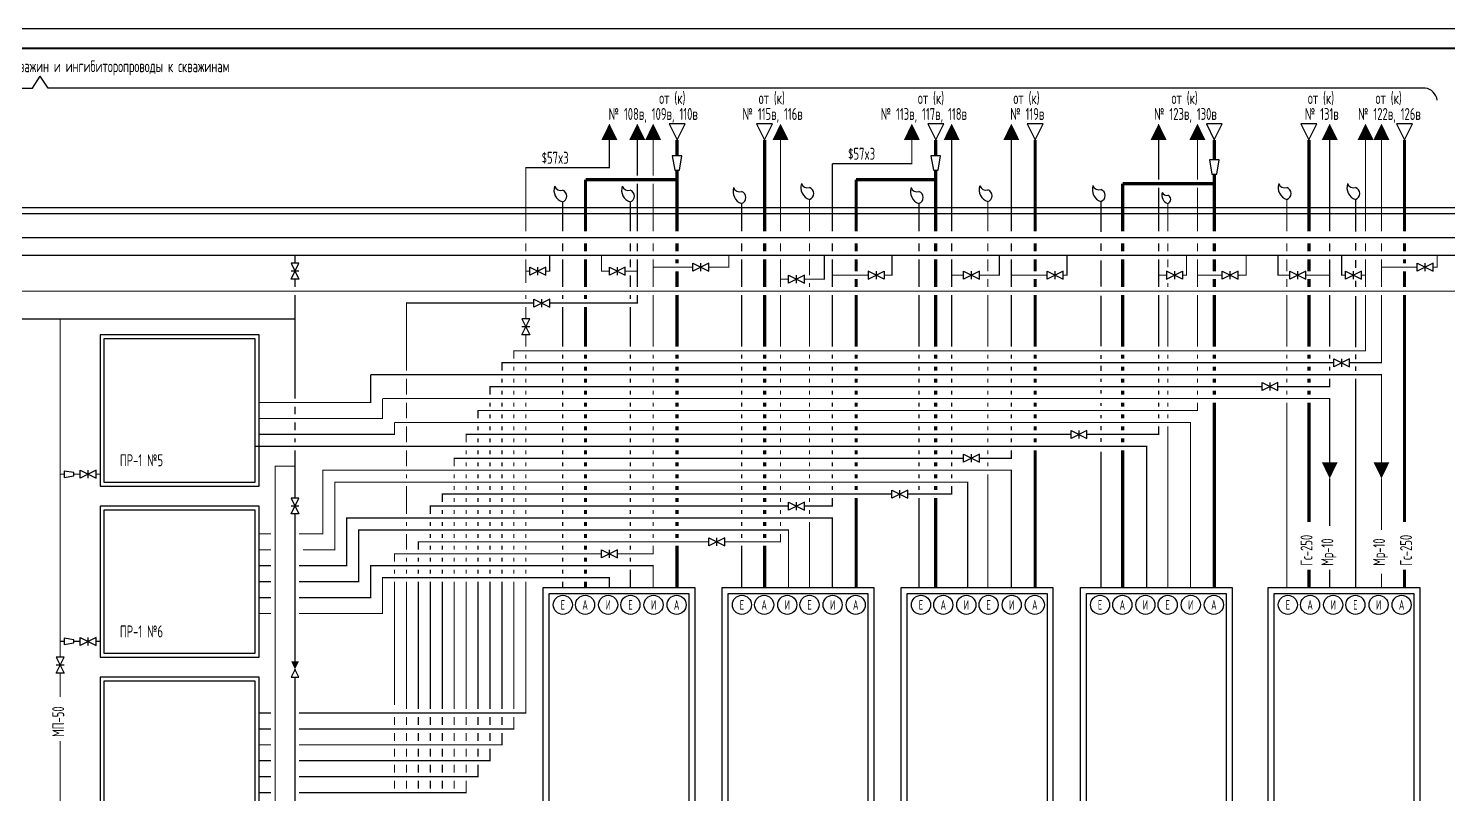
# Model space of a CAD drawing. Extents: x 0 to 1261, y 0 to 593.
# Drawn here: x 481 to 837.9, y 400.5 to 593 of the extents above; entities that cross this region are included whole.
import ezdxf
from ezdxf.enums import TextEntityAlignment as Align

# ---------------------------------------------------------------- set-up
doc = ezdxf.new("R2010")
doc.units = 0
doc.header["$LTSCALE"] = 12
doc.header["$MEASUREMENT"] = 0
doc.layers.get('0').update_dxf_attribs({"linetype": 'CONTINUOUS'})
doc.layers.add('вспом_линии', color=7, linetype='CONTINUOUS', lineweight=30)
doc.styles.add('ESKD', font='eskd_u.shx', dxfattribs={"width": 0.8, "height": 3})

# ---------------------------------------------------------------- blocks, each defined once
blk = doc.blocks.new('b4_16')
blk.add_lwpolyline([(0, -2.5), (0, 2.5), (10, -2.5), (10, 2.5)], close=True)
blk.add_lwpolyline([(5, -2.5), (5, 2.5)])
blk = doc.blocks.new('v26')
blk.add_lwpolyline([(6, 0), (6, 1), (0, 2), (0, -2), (6, -1), (6, 0)])
blk = doc.blocks.new('v10')
blk.add_lwpolyline([(0, -2.5), (0, 2.5), (5, 0)], close=True)
blk = doc.blocks.new('v9')
blk.add_lwpolyline([(0, 0, 5, 0.1, 0), (5, 0, 0.1, 0.1, 0)], format="xyseb")
blk = doc.blocks.new('b10_16')
blk.add_lwpolyline([(5.04, -0.02), (0, 2.5), (0, -2.5), (5.07, 0.04)])
blk.add_lwpolyline([(5.04, -0.02, 0.1, 5, 0), (10, -0.02, 5, 5, 0)], format="xyseb")

msp = doc.modelspace()

# ---------------------------------------------------------------- linework, layer by layer
at = {"color": 7, "linetype": 'Continuous'}
msp.add_line((0, 593), (1261.01, 593), dxfattribs=at)
for p, q in [((482, 578), (484, 581)), ((486, 578), (484, 581)), ((47, 578), (482, 578)), ((832, 578), (486, 578))]:
    msp.add_line(p, q)
at = {"color": 7, "linetype": 'Continuous', "const_width": 0.5}
msp.add_lwpolyline([(20, 5), (20, 588), (1256.01, 588), (1256.01, 5)], close=True, dxfattribs=at)
at = {"linetype": 'Continuous'}
for centre in [(615.29, 448.17), (620.89, 448.17), (626.69, 448.17), (632.28, 448.17), (638.09, 448.17), (643.89, 448.17), (660.29, 448.17), (665.89, 448.17), (671.69, 448.17), (677.28, 448.17), (683.09, 448.17), (688.89, 448.17), (705.29, 448.17), (710.89, 448.17), (716.69, 448.17), (722.28, 448.17), (728.09, 448.17), (733.89, 448.17), (750.29, 448.17), (755.89, 448.17), (761.69, 448.17), (767.28, 448.17), (773.09, 448.17), (778.89, 448.17), (797.47, 448.17), (803.07, 448.17), (808.87, 448.17), (814.45, 448.17), (820.27, 448.17), (826.07, 448.17)]:
    msp.add_circle(centre, 2.4, dxfattribs=at)
msp.add_arc((831.5, 574.5), 3.54, 8.1301, 81.8699)
at = {"layer": 'вспом_линии'}
for points, const_width in [([(606, 542), (606, 558), (627, 558), (627, 565)], 0.3), ([(634, 556), (634, 565)], 0.3), ([(638, 556), (638, 565)], 0.3), ([(643.99, 561), (643.99, 565)], 0.8), ([(665.99, 542), (665.99, 565)], 0.8), ([(670, 542), (670, 565)], 0.3), ([(683, 559), (703, 559), (703, 565)], 0.3), ([(708.99, 561), (708.99, 565)], 0.8), ([(713, 542), (713, 565)], 0.3), ([(728, 542), (728, 565)], 0.3), ([(733.99, 542), (733.99, 565)], 0.8), ([(765, 555), (765, 565)], 0.3), ([(774.76, 555), (774.76, 565)], 0.3), ([(778.99, 560), (778.99, 565)], 0.8), ([(802.79, 542), (802.79, 565)], 0.8), ([(808, 542), (808, 565)], 0.3), ([(817, 542), (817, 565)], 0.3), ([(821, 542), (821, 565)], 0.3), ([(826.79, 542), (826.79, 565)], 0.8), ([(643.99, 542), (643.99, 557.43)], 0.8), ([(683, 542), (683, 559)], 0.3), ([(708.99, 542), (708.99, 557.54)], 0.8), ([(778.99, 542), (778.99, 556.35)], 0.8), ([(620.99, 542), (620.99, 555)], 0.8), ([(644, 555), (621, 555)], 0.8), ([(634, 542), (634, 554)], 0.3), ([(638, 542), (638, 554)], 0.3), ([(688.99, 542), (688.99, 555)], 0.8), ([(709, 555), (689, 555)], 0.8), ([(755.99, 542), (755.99, 554)], 0.8), ([(779, 554), (756, 554)], 0.8), ([(765, 542), (765, 553)], 0.3), ([(774.76, 542), (774.76, 553)], 0.3), ([(395, 540.42), (855, 540.42)], 0.3), ([(583, 540.42), (395.91, 540.42)], 0.3), ([(606, 537), (606, 539)], 0.3), ([(620.99, 537), (620.99, 539)], 0.8), ([(634, 537), (634, 539)], 0.3), ([(638, 537), (638, 539)], 0.3), ([(643.99, 537), (643.99, 539)], 0.8), ([(665.99, 537), (665.99, 539)], 0.8), ([(670, 537), (670, 539)], 0.3), ([(683, 537), (683, 539)], 0.3), ([(688.99, 537), (688.99, 539)], 0.8), ([(708.99, 537), (708.99, 539)], 0.8), ([(713, 537), (713, 539)], 0.3), ([(728, 537), (728, 539)], 0.3), ([(733.99, 537), (733.99, 539)], 0.8), ([(755.99, 537), (755.99, 539)], 0.8), ([(765, 537), (765, 539)], 0.3), ([(774.76, 537), (774.76, 539)], 0.3), ([(778.99, 537), (778.99, 539)], 0.8), ([(802.79, 537), (802.79, 539)], 0.8), ([(808, 537), (808, 539)], 0.3), ([(817, 537), (817, 539)], 0.3), ([(821, 537), (821, 539)], 0.3), ([(826.79, 537), (826.79, 539)], 0.8), ([(396, 536), (840, 536)], 0.3), ([(582, 536), (396, 536)], 0.3), ([(548, 534), (548, 536)], 0.3), ([(611, 532), (612, 532), (612, 536)], 0.3), ([(620.99, 528), (620.99, 535)], 0.8), ([(627, 532), (625, 532), (625, 536)], 0.3), ([(643.99, 534), (643.99, 535)], 0.8), ([(652, 533), (657, 533), (657, 536)], 0.3), ([(665.99, 528), (665.99, 535)], 0.8), ([(676, 530), (681, 530), (681, 536)], 0.3), ([(688.99, 532), (688.99, 535)], 0.8), ([(696, 531), (698, 531), (698, 536)], 0.3), ([(708.99, 528), (708.99, 535)], 0.8), ([(720, 531), (725, 531), (725, 536)], 0.3), ([(733.99, 532), (733.99, 535)], 0.8), ([(741, 531), (742, 531), (742, 536)], 0.3), ([(755.99, 528), (755.99, 535)], 0.8), ([(771, 531), (772, 531), (772, 536)], 0.3), ([(778.99, 532), (778.99, 535)], 0.8), ([(785, 531), (787, 531), (787, 536)], 0.3), ([(798, 531), (795, 531), (795, 536)], 0.3), ([(802.79, 532), (802.79, 535)], 0.8), ([(812, 531), (811, 531), (811, 536)], 0.3), ([(826.79, 534), (826.79, 535)], 0.8), ([(834, 533), (835, 533), (835, 536)], 0.3), ([(606, 529), (606, 535)], 0.3), ([(606, 532), (607, 532)], 0.3), ([(634, 532), (631, 532)], 0.3), ([(634, 528), (634, 535)], 0.3), ([(638, 528), (638, 535)], 0.3), ([(638, 533), (648, 533)], 0.3), ([(643.99, 528), (643.99, 532)], 0.8), ([(670, 528), (670, 535)], 0.3), ([(683, 528), (683, 535)], 0.3), ([(713, 528), (713, 535)], 0.3), ([(728, 528), (728, 535)], 0.3), ([(765, 528), (765, 535)], 0.3), ([(774.76, 528), (774.76, 535)], 0.3), ([(808, 528), (808, 535)], 0.3), ([(817, 528), (817, 535)], 0.3), ([(821, 528), (821, 535)], 0.3), ([(821, 533), (830, 533)], 0.3), ([(826.79, 528), (826.79, 532)], 0.8), ([(548, 528), (548, 530)], 0.3), ([(670, 530), (672, 530)], 0.3), ([(683, 531), (692, 531)], 0.3), ([(688.99, 528), (688.99, 530)], 0.8), ([(713, 531), (716, 531)], 0.3), ([(728, 531), (737, 531)], 0.3), ([(733.99, 528), (733.99, 530)], 0.8), ([(765, 531), (767, 531)], 0.3), ([(774.76, 531), (781, 531)], 0.3), ([(778.99, 528), (778.99, 530)], 0.8), ([(808, 531), (802, 531)], 0.3), ([(802.79, 528), (802.79, 530)], 0.8), ([(817, 531), (816, 531)], 0.3), ([(582, 527), (395, 527)], 0.3), ([(396, 527), (850, 527)], 0.3), ([(548, 500), (548, 526)], 0.3), ([(603, 510), (603, 512), (817, 512), (817, 526)], 0.3), ([(606, 525), (606, 526)], 0.3), ([(612, 524), (634, 524), (634, 526)], 0.3), ([(620.99, 525), (620.99, 526)], 0.8), ([(638, 513), (638, 526)], 0.3), ([(643.99, 513), (643.99, 526)], 0.8), ([(665.99, 513), (665.99, 526)], 0.8), ([(670, 513), (670, 526)], 0.3), ([(683, 513), (683, 526)], 0.3), ([(688.99, 513), (688.99, 526)], 0.8), ([(708.99, 513), (708.99, 526)], 0.8), ([(713, 513), (713, 526)], 0.3), ([(728, 513), (728, 526)], 0.3), ([(733.99, 513), (733.99, 526)], 0.8), ([(755.99, 513), (755.99, 526)], 0.8), ([(765, 513), (765, 526)], 0.3), ([(774.76, 513), (774.76, 526)], 0.3), ([(778.99, 513), (778.99, 526)], 0.8), ([(802.79, 513), (802.79, 526)], 0.8), ([(808, 513), (808, 526)], 0.3), ([(813, 509), (821, 509), (821, 526)], 0.3), ([(826.79, 469), (826.79, 526)], 0.8), ([(576, 507), (576, 524), (608, 524)], 0.3), ([(606, 520), (606, 523)], 0.3), ([(620.99, 513), (620.99, 523)], 0.8), ([(489, 520), (429, 520)], 0.3), ([(489, 435), (489, 520)], 0.3), ([(489, 520), (548, 520)], 0.3), ([(606, 513), (606, 516)], 0.3), ([(606, 510), (606, 511)], 0.3), ([(620.99, 510), (620.99, 511)], 0.8), ([(638, 510), (638, 511)], 0.3), ([(643.99, 510), (643.99, 511)], 0.8), ([(665.99, 510), (665.99, 511)], 0.8), ([(670, 510), (670, 511)], 0.3), ([(683, 510), (683, 511)], 0.3), ([(688.99, 510), (688.99, 511)], 0.8), ([(708.99, 510), (708.99, 511)], 0.8), ([(713, 510), (713, 511)], 0.3), ([(728, 510), (728, 511)], 0.3), ([(733.99, 510), (733.99, 511)], 0.8), ([(755.99, 510), (755.99, 511)], 0.8), ([(765, 510), (765, 511)], 0.3), ([(774.76, 510), (774.76, 511)], 0.3), ([(778.99, 510), (778.99, 511)], 0.8), ([(802.79, 510), (802.79, 511)], 0.8), ([(808, 510), (808, 511)], 0.3), ([(600, 507), (600, 509), (809, 509)], 0.3), ([(603, 507), (603, 508)], 0.3), ([(606, 507), (606, 508)], 0.3), ([(620.99, 507), (620.99, 508)], 0.8), ([(638, 507), (638, 508)], 0.3), ([(643.99, 507), (643.99, 508)], 0.8), ([(665.99, 507), (665.99, 508)], 0.8), ([(670, 507), (670, 508)], 0.3), ([(683, 507), (683, 508)], 0.3), ([(688.99, 507), (688.99, 508)], 0.8), ([(708.99, 507), (708.99, 508)], 0.8), ([(713, 507), (713, 508)], 0.3), ([(728, 507), (728, 508)], 0.3), ([(733.99, 507), (733.99, 508)], 0.8), ([(755.99, 507), (755.99, 508)], 0.8), ([(765, 507), (765, 508)], 0.3), ([(774.76, 507), (774.76, 508)], 0.3), ([(778.99, 507), (778.99, 508)], 0.8), ([(802.79, 507), (802.79, 508)], 0.8), ([(808, 507), (808, 508)], 0.3), ([(539, 499), (567, 499), (567, 506)], 0.3), ([(567, 506), (821, 506), (821, 484)], 0.3), ([(576, 501), (576, 505)], 0.3), ([(600, 504), (600, 505)], 0.3), ([(603, 504), (603, 505)], 0.3), ([(606, 504), (606, 505)], 0.3), ([(620.99, 504), (620.99, 505)], 0.8), ([(638, 504), (638, 505)], 0.3), ([(643.99, 504), (643.99, 505)], 0.8), ([(665.99, 504), (665.99, 505)], 0.8), ([(670, 504), (670, 505)], 0.3), ([(683, 504), (683, 505)], 0.3), ([(688.99, 504), (688.99, 505)], 0.8), ([(708.99, 504), (708.99, 505)], 0.8), ([(713, 504), (713, 505)], 0.3), ([(728, 504), (728, 505)], 0.3), ([(733.99, 504), (733.99, 505)], 0.8), ([(755.99, 504), (755.99, 505)], 0.8), ([(765, 504), (765, 505)], 0.3), ([(774.76, 504), (774.76, 505)], 0.3), ([(778.99, 504), (778.99, 505)], 0.8), ([(795, 503), (808, 503), (808, 505)], 0.3), ([(802.79, 504), (802.79, 505)], 0.8), ([(539, 495), (570, 495), (570, 500)], 0.3), ([(570, 500), (808, 500), (808, 484)], 0.3), ([(597, 501), (597, 503), (791, 503)], 0.3), ([(600, 501), (600, 502)], 0.3), ([(603, 501), (603, 502)], 0.3), ([(606, 501), (606, 502)], 0.3), ([(620.99, 501), (620.99, 502)], 0.8), ([(638, 501), (638, 502)], 0.3), ([(643.99, 501), (643.99, 502)], 0.8), ([(665.99, 501), (665.99, 502)], 0.8), ([(670, 501), (670, 502)], 0.3), ([(683, 501), (683, 502)], 0.3), ([(688.99, 501), (688.99, 502)], 0.8), ([(708.99, 501), (708.99, 502)], 0.8), ([(713, 501), (713, 502)], 0.3), ([(728, 501), (728, 502)], 0.3), ([(733.99, 501), (733.99, 502)], 0.8), ([(755.99, 501), (755.99, 502)], 0.8), ([(765, 501), (765, 502)], 0.3), ([(774.76, 501), (774.76, 502)], 0.3), ([(778.99, 501), (778.99, 502)], 0.8), ([(802.79, 501), (802.79, 502)], 0.8), ([(548, 496), (548, 498)], 0.3), ([(576, 495), (576, 499)], 0.3), ([(594, 495), (594, 497), (774.76, 497), (774.76, 499)], 0.3), ([(597, 498), (597, 499)], 0.3), ([(597, 495), (597, 496)], 0.3), ([(600, 498), (600, 499)], 0.3), ([(600, 495), (600, 496)], 0.3), ([(603, 498), (603, 499)], 0.3), ([(603, 495), (603, 496)], 0.3), ([(606, 498), (606, 499)], 0.3), ([(606, 495), (606, 496)], 0.3), ([(620.99, 498), (620.99, 499)], 0.8), ([(620.99, 495), (620.99, 496)], 0.8), ([(638, 498), (638, 499)], 0.3), ([(638, 495), (638, 496)], 0.3), ([(643.99, 498), (643.99, 499)], 0.8), ([(643.99, 495), (643.99, 496)], 0.8), ([(665.99, 498), (665.99, 499)], 0.8), ([(665.99, 495), (665.99, 496)], 0.8), ([(670, 498), (670, 499)], 0.3), ([(670, 495), (670, 496)], 0.3), ([(683, 498), (683, 499)], 0.3), ([(683, 495), (683, 496)], 0.3), ([(688.99, 498), (688.99, 499)], 0.8), ([(688.99, 495), (688.99, 496)], 0.8), ([(708.99, 498), (708.99, 499)], 0.8), ([(708.99, 495), (708.99, 496)], 0.8), ([(713, 498), (713, 499)], 0.3), ([(713, 495), (713, 496)], 0.3), ([(728, 498), (728, 499)], 0.3), ([(728, 495), (728, 496)], 0.3), ([(733.99, 498), (733.99, 499)], 0.8), ([(733.99, 495), (733.99, 496)], 0.8), ([(755.99, 498), (755.99, 499)], 0.8), ([(755.99, 495), (755.99, 496)], 0.8), ([(765, 498), (765, 499)], 0.3), ([(765, 495), (765, 496)], 0.3), ([(778.99, 452.5), (778.99, 499)], 0.8), ([(802.79, 469), (802.79, 499)], 0.8), ([(539, 491), (573, 491), (573, 494)], 0.3), ([(548, 492), (548, 494)], 0.3), ([(573, 494), (773, 494), (773, 452.5)], 0.3), ([(576, 489), (576, 493)], 0.3), ([(594, 492), (594, 493)], 0.3), ([(597, 492), (597, 493)], 0.3), ([(600, 492), (600, 493)], 0.3), ([(603, 492), (603, 493)], 0.3), ([(606, 492), (606, 493)], 0.3), ([(620.99, 492), (620.99, 493)], 0.8), ([(638, 492), (638, 493)], 0.3), ([(643.99, 492), (643.99, 493)], 0.8), ([(665.99, 492), (665.99, 493)], 0.8), ([(670, 492), (670, 493)], 0.3), ([(683, 492), (683, 493)], 0.3), ([(688.99, 492), (688.99, 493)], 0.8), ([(708.99, 492), (708.99, 493)], 0.8), ([(713, 492), (713, 493)], 0.3), ([(728, 492), (728, 493)], 0.3), ([(733.99, 492), (733.99, 493)], 0.8), ([(747, 491), (765, 491), (765, 493)], 0.3), ([(755.99, 492), (755.99, 493)], 0.8), ([(548, 489), (548, 490)], 0.3), ([(591, 489), (591, 491), (743, 491)], 0.3), ([(594, 489), (594, 490)], 0.3), ([(597, 489), (597, 490)], 0.3), ([(600, 489), (600, 490)], 0.3), ([(603, 489), (603, 490)], 0.3), ([(606, 489), (606, 490)], 0.3), ([(620.99, 489), (620.99, 490)], 0.8), ([(638, 489), (638, 490)], 0.3), ([(643.99, 489), (643.99, 490)], 0.8), ([(665.99, 489), (665.99, 490)], 0.8), ([(670, 489), (670, 490)], 0.3), ([(683, 489), (683, 490)], 0.3), ([(688.99, 489), (688.99, 490)], 0.8), ([(708.99, 489), (708.99, 490)], 0.8), ([(713, 489), (713, 490)], 0.3), ([(728, 489), (728, 490)], 0.3), ([(733.99, 489), (733.99, 490)], 0.8), ([(755.99, 489), (755.99, 490)], 0.8), ([(538, 488), (762, 488), (762, 452.5)], 0.3), ([(548, 475), (548, 487)], 0.3), ([(576, 483), (576, 487)], 0.3), ([(591, 486), (591, 487)], 0.3), ([(594, 486), (594, 487)], 0.3), ([(597, 486), (597, 487)], 0.3), ([(600, 486), (600, 487)], 0.3), ([(603, 486), (603, 487)], 0.3), ([(606, 486), (606, 487)], 0.3), ([(620.99, 486), (620.99, 487)], 0.8), ([(638, 486), (638, 487)], 0.3), ([(643.99, 486), (643.99, 487)], 0.8), ([(665.99, 486), (665.99, 487)], 0.8), ([(670, 486), (670, 487)], 0.3), ([(683, 486), (683, 487)], 0.3), ([(688.99, 486), (688.99, 487)], 0.8), ([(708.99, 486), (708.99, 487)], 0.8), ([(713, 486), (713, 487)], 0.3), ([(720, 485), (728, 485), (728, 487)], 0.3), ([(733.99, 452.5), (733.99, 487)], 0.8), ([(755.99, 452.5), (755.99, 487)], 0.8), ([(543, 386), (543, 483), (548, 483)], 0.3), ([(549, 466), (555, 466), (555, 482), (728, 482), (728, 452.5)], 0.3), ([(588, 483), (588, 485), (716, 485)], 0.3), ([(591, 483), (591, 484)], 0.3), ([(594, 483), (594, 484)], 0.3), ([(597, 483), (597, 484)], 0.3), ([(600, 483), (600, 484)], 0.3), ([(603, 483), (603, 484)], 0.3), ([(606, 483), (606, 484)], 0.3), ([(620.99, 483), (620.99, 484)], 0.8), ([(638, 483), (638, 484)], 0.3), ([(643.99, 483), (643.99, 484)], 0.8), ([(665.99, 483), (665.99, 484)], 0.8), ([(670, 483), (670, 484)], 0.3), ([(683, 483), (683, 484)], 0.3), ([(688.99, 483), (688.99, 484)], 0.8), ([(708.99, 483), (708.99, 484)], 0.8), ([(713, 483), (713, 484)], 0.3), ([(489, 481), (490, 481)], 0.3), ([(492.4, 481), (494, 481)], 0.3), ([(498, 481), (499, 481)], 0.3), ([(550, 462), (558, 462), (558, 479), (717, 479), (717, 452.5)], 0.3), ([(576, 480), (576, 481)], 0.3), ([(588, 480), (588, 481)], 0.3), ([(591, 480), (591, 481)], 0.3), ([(594, 480), (594, 481)], 0.3), ([(597, 480), (597, 481)], 0.3), ([(600, 480), (600, 481)], 0.3), ([(603, 480), (603, 481)], 0.3), ([(606, 480), (606, 481)], 0.3), ([(620.99, 480), (620.99, 481)], 0.8), ([(620.99, 477), (620.99, 478)], 0.8), ([(638, 480), (638, 481)], 0.3), ([(643.99, 480), (643.99, 481)], 0.8), ([(643.99, 477), (643.99, 478)], 0.8), ([(665.99, 480), (665.99, 481)], 0.8), ([(665.99, 477), (665.99, 478)], 0.8), ([(670, 480), (670, 481)], 0.3), ([(683, 480), (683, 481)], 0.3), ([(688.99, 480), (688.99, 481)], 0.8), ([(688.99, 477), (688.99, 478)], 0.8), ([(708.99, 480), (708.99, 481)], 0.8), ([(708.99, 477), (708.99, 478)], 0.8), ([(713, 480), (713, 481)], 0.3), ([(808, 480), (808, 468)], 0.3), ([(821, 480), (821, 467)], 0.3), ([(576, 471), (576, 478)], 0.3), ([(585, 474), (585, 476), (698, 476)], 0.3), ([(588, 477), (588, 478)], 0.3), ([(588, 474), (588, 475)], 0.3), ([(591, 477), (591, 478)], 0.3), ([(591, 474), (591, 475)], 0.3), ([(594, 477), (594, 478)], 0.3), ([(594, 474), (594, 475)], 0.3), ([(597, 477), (597, 478)], 0.3), ([(597, 474), (597, 475)], 0.3), ([(600, 477), (600, 478)], 0.3), ([(600, 474), (600, 475)], 0.3), ([(603, 477), (603, 478)], 0.3), ([(603, 474), (603, 475)], 0.3), ([(606, 477), (606, 478)], 0.3), ([(606, 474), (606, 475)], 0.3), ([(620.99, 474), (620.99, 475)], 0.8), ([(638, 477), (638, 478)], 0.3), ([(638, 474), (638, 475)], 0.3), ([(643.99, 474), (643.99, 475)], 0.8), ([(665.99, 474), (665.99, 475)], 0.8), ([(670, 477), (670, 478)], 0.3), ([(670, 474), (670, 475)], 0.3), ([(676, 473), (683, 473), (683, 475)], 0.3), ([(683, 477), (683, 478)], 0.3), ([(688.99, 452.5), (688.99, 475)], 0.8), ([(702, 476), (713, 476), (713, 478)], 0.3), ([(708.99, 452.5), (708.99, 475)], 0.8), ([(548, 471), (548, 434)], 0.3), ([(582, 471), (582, 473), (672, 473)], 0.3), ([(585, 471), (585, 472)], 0.3), ([(588, 471), (588, 472)], 0.3), ([(591, 471), (591, 472)], 0.3), ([(594, 471), (594, 472)], 0.3), ([(597, 471), (597, 472)], 0.3), ([(600, 471), (600, 472)], 0.3), ([(603, 471), (603, 472)], 0.3), ([(606, 471), (606, 472)], 0.3), ([(620.99, 471), (620.99, 472)], 0.8), ([(638, 471), (638, 472)], 0.3), ([(643.99, 471), (643.99, 472)], 0.8), ([(665.99, 471), (665.99, 472)], 0.8), ([(670, 471), (670, 472)], 0.3), ([(549, 458), (561, 458), (561, 470), (683, 470), (683, 452.5)], 0.3), ([(576, 468), (576, 469)], 0.3), ([(582, 468), (582, 469)], 0.3), ([(585, 468), (585, 469)], 0.3), ([(588, 468), (588, 469)], 0.3), ([(591, 468), (591, 469)], 0.3), ([(594, 468), (594, 469)], 0.3), ([(597, 468), (597, 469)], 0.3), ([(600, 468), (600, 469)], 0.3), ([(603, 468), (603, 469)], 0.3), ([(606, 468), (606, 469)], 0.3), ([(620.99, 468), (620.99, 469)], 0.8), ([(638, 468), (638, 469)], 0.3), ([(643.99, 468), (643.99, 469)], 0.8), ([(665.99, 468), (665.99, 469)], 0.8), ([(670, 468), (670, 469)], 0.3), ([(539, 466), (542, 466)], 0.3), ([(549, 454), (564, 454), (564, 467), (672, 467), (672, 452.5)], 0.3), ([(576, 462), (576, 466)], 0.3), ([(579, 462), (579, 464), (652, 464)], 0.3), ([(582, 465), (582, 466)], 0.3), ([(585, 465), (585, 466)], 0.3), ([(588, 465), (588, 466)], 0.3), ([(591, 465), (591, 466)], 0.3), ([(594, 465), (594, 466)], 0.3), ([(597, 465), (597, 466)], 0.3), ([(600, 465), (600, 466)], 0.3), ([(603, 465), (603, 466)], 0.3), ([(606, 465), (606, 466)], 0.3), ([(620.99, 465), (620.99, 466)], 0.8), ([(638, 465), (638, 466)], 0.3), ([(643.99, 465), (643.99, 466)], 0.8), ([(656, 464), (670, 464), (670, 466)], 0.3), ([(665.99, 465), (665.99, 466)], 0.8), ([(539, 462), (542, 462)], 0.3), ([(573, 459), (573, 461), (625, 461)], 0.3), ([(582, 462), (582, 463)], 0.3), ([(585, 462), (585, 463)], 0.3), ([(588, 462), (588, 463)], 0.3), ([(591, 462), (591, 463)], 0.3), ([(594, 462), (594, 463)], 0.3), ([(597, 462), (597, 463)], 0.3), ([(600, 462), (600, 463)], 0.3), ([(603, 462), (603, 463)], 0.3), ([(606, 462), (606, 463)], 0.3), ([(620.99, 462), (620.99, 463)], 0.8), ([(620.99, 459), (620.99, 460)], 0.8), ([(629, 461), (638, 461), (638, 463)], 0.3), ([(643.99, 452.5), (643.99, 463)], 0.8), ([(665.99, 452.5), (665.99, 463)], 0.8), ([(539, 458), (542, 458)], 0.3), ([(638, 452.5), (638, 458), (567, 458), (567, 450), (549, 450)], 0.3), ([(573, 456), (573, 457)], 0.3), ([(576, 459), (576, 460)], 0.3), ([(576, 456), (576, 457)], 0.3), ([(579, 459), (579, 460)], 0.3), ([(579, 456), (579, 457)], 0.3), ([(582, 459), (582, 460)], 0.3), ([(582, 456), (582, 457)], 0.3), ([(585, 459), (585, 460)], 0.3), ([(585, 456), (585, 457)], 0.3), ([(588, 459), (588, 460)], 0.3), ([(588, 456), (588, 457)], 0.3), ([(591, 459), (591, 460)], 0.3), ([(591, 456), (591, 457)], 0.3), ([(594, 459), (594, 460)], 0.3), ([(594, 456), (594, 457)], 0.3), ([(597, 459), (597, 460)], 0.3), ([(597, 456), (597, 457)], 0.3), ([(600, 459), (600, 460)], 0.3), ([(600, 456), (600, 457)], 0.3), ([(603, 459), (603, 460)], 0.3), ([(603, 456), (603, 457)], 0.3), ([(606, 459), (606, 460)], 0.3), ([(606, 456), (606, 457)], 0.3), ([(620.99, 456), (620.99, 457)], 0.8), ([(802.79, 452.5), (802.79, 457)], 0.8), ([(808, 457), (808, 452.5)], 0.3), ([(826.79, 452.5), (826.79, 457)], 0.8), ([(539, 454), (542, 454)], 0.3), ([(627, 452.5), (627, 455), (570, 455), (570, 446), (549, 446)], 0.3), ([(549, 421), (606, 421), (606, 454)], 0.3), ([(573, 423), (573, 454)], 0.3), ([(576, 422), (576, 454)], 0.3), ([(579, 422), (579, 454)], 0.3), ([(582, 422), (582, 454)], 0.3), ([(585, 422), (585, 454)], 0.3), ([(588, 422), (588, 454)], 0.3), ([(591, 422), (591, 454)], 0.3), ([(594, 422), (594, 454)], 0.3), ([(597, 422), (597, 454)], 0.3), ([(600, 422), (600, 454)], 0.3), ([(603, 422), (603, 454)], 0.3), ([(620.99, 452.5), (620.99, 454)], 0.8), ([(821, 456), (821, 452.5)], 0.3), ([(542, 450), (539, 450)], 0.3), ([(542, 446), (539, 446)], 0.3), ([(489, 439), (490, 439)], 0.3), ([(492.4, 439), (494, 439)], 0.3), ([(498, 439), (499, 439)], 0.3), ([(489, 425), (489, 431)], 0.3), ([(548, 430), (548, 394)], 0.3), ([(539, 421), (542, 421)], 0.3), ([(549, 417), (600, 417), (603, 417), (603, 420)], 0.3), ([(573, 418), (573, 420)], 0.3), ([(576, 418), (576, 420)], 0.3), ([(579, 418), (579, 420)], 0.3), ([(582, 418), (582, 420)], 0.3), ([(585, 418), (585, 420)], 0.3), ([(588, 418), (588, 420)], 0.3), ([(591, 418), (591, 420)], 0.3), ([(594, 418), (594, 420)], 0.3), ([(597, 418), (597, 420)], 0.3), ([(600, 418), (600, 420)], 0.3), ([(459, 333), (429, 333), (429, 344), (489, 344), (489, 414)], 0.3), ([(539, 417), (542, 417)], 0.3), ([(549, 413), (600, 413), (600, 416)], 0.3), ([(573, 414), (573, 416)], 0.3), ([(576, 414), (576, 416)], 0.3), ([(579, 414), (579, 416)], 0.3), ([(582, 414), (582, 416)], 0.3), ([(585, 414), (585, 416)], 0.3), ([(588, 414), (588, 416)], 0.3), ([(591, 414), (591, 416)], 0.3), ([(594, 414), (594, 416)], 0.3), ([(597, 414), (597, 416)], 0.3), ([(539, 413), (542, 413)], 0.3), ([(549, 409), (597, 409), (597, 412)], 0.3), ([(573, 410), (573, 412)], 0.3), ([(576, 410), (576, 412)], 0.3), ([(579, 410), (579, 412)], 0.3), ([(582, 410), (582, 412)], 0.3), ([(585, 410), (585, 412)], 0.3), ([(588, 410), (588, 412)], 0.3), ([(591, 410), (591, 412)], 0.3), ([(594, 410), (594, 412)], 0.3), ([(539, 409), (542, 409)], 0.3), ([(549, 405), (594, 405), (594, 408)], 0.3), ([(573, 406), (573, 408)], 0.3), ([(576, 406), (576, 408)], 0.3), ([(579, 406), (579, 408)], 0.3), ([(582, 406), (582, 408)], 0.3), ([(585, 406), (585, 408)], 0.3), ([(588, 406), (588, 408)], 0.3), ([(591, 406), (591, 408)], 0.3), ([(539, 405), (542, 405)], 0.3), ([(549, 401), (591, 401), (591, 404)], 0.3), ([(573, 402), (573, 404)], 0.3), ([(576, 402), (576, 404)], 0.3), ([(579, 402), (579, 404)], 0.3), ([(582, 402), (582, 404)], 0.3), ([(585, 402), (585, 404)], 0.3), ([(588, 402), (588, 404)], 0.3), ([(539, 401), (542, 401)], 0.3)]:
    msp.add_lwpolyline(points, dxfattribs=dict(at, const_width=const_width))
at = {"layer": 'вспом_линии', "const_width": 0.3}
msp.add_lwpolyline([(638, 554), (638, 554)], close=True, dxfattribs=at)
at = {"layer": 'вспом_линии', "linetype": 'Continuous', "const_width": 0.3}
for points in [[(677.29, 542), (677.29, 550)], [(722.09, 542), (722.09, 549.47)], [(750.51, 541.86), (750.51, 549.5)], [(797.21, 542), (797.21, 550)], [(814.5, 541.93), (814.5, 550)], [(615.24, 542), (615.24, 549.39)], [(632.24, 542), (632.24, 549.39)], [(660.24, 542), (660.24, 549)], [(704.8, 542), (704.8, 549)], [(767.32, 542), (767.32, 549)], [(615.24, 537), (615.24, 539)], [(632.24, 537), (632.24, 539)], [(660.24, 537), (660.24, 539)], [(677.29, 537), (677.29, 539)], [(704.8, 537), (704.8, 539)], [(722.09, 537), (722.09, 539)], [(750.51, 537.04), (750.51, 539)], [(767.32, 537), (767.32, 539)], [(797.21, 537), (797.21, 539)], [(814.5, 537.13), (814.5, 539.05)], [(615.24, 528), (615.24, 535)], [(632.24, 533), (632.24, 535)], [(660.24, 528), (660.24, 535)], [(677.29, 531), (677.29, 535)], [(704.8, 528), (704.8, 535)], [(722.09, 532), (722.09, 535)], [(750.51, 528.12), (750.51, 534.75)], [(767.32, 533), (767.32, 535)], [(797.21, 532), (797.21, 535)], [(814.5, 532.8), (814.5, 534.79)], [(632.24, 528), (632.24, 531)], [(677.29, 528), (677.29, 529)], [(722.09, 528), (722.09, 530)], [(767.32, 528), (767.32, 529)], [(797.21, 528), (797.21, 530)], [(814.5, 528.07), (814.5, 529.58)], [(615.24, 525), (615.24, 526)], [(632.24, 525), (632.24, 526)], [(660.24, 513), (660.24, 526)], [(677.29, 513), (677.29, 526)], [(704.8, 513), (704.8, 526)], [(722.09, 513), (722.09, 526)], [(750.51, 513.15), (750.51, 525.83)], [(767.32, 513), (767.32, 526)], [(797.21, 513), (797.21, 526)], [(814.5, 512.9), (814.5, 525.81)], [(615.24, 513), (615.24, 523)], [(632.24, 513), (632.24, 523)], [(615.24, 510), (615.24, 511)], [(632.24, 510), (632.24, 511)], [(660.24, 510), (660.24, 511)], [(677.29, 510), (677.29, 511)], [(704.8, 510), (704.8, 511)], [(722.09, 510), (722.09, 511)], [(750.51, 509.94), (750.51, 510.94)], [(767.32, 510), (767.32, 511)], [(797.21, 510), (797.21, 511)], [(814.5, 509.87), (814.5, 511.14)], [(615.24, 507), (615.24, 508)], [(632.24, 507), (632.24, 508)], [(660.24, 507), (660.24, 508)], [(677.29, 507), (677.29, 508)], [(704.8, 507), (704.8, 508)], [(722.09, 507), (722.09, 508)], [(750.51, 506.93), (750.51, 508.23)], [(767.32, 507), (767.32, 508)], [(797.21, 507), (797.21, 508)], [(814.5, 506.9), (814.5, 508.11)], [(615.24, 504), (615.24, 505)], [(632.24, 504), (632.24, 505)], [(660.24, 504), (660.24, 505)], [(677.29, 504), (677.29, 505)], [(704.8, 504), (704.8, 505)], [(722.09, 504), (722.09, 505)], [(750.51, 504.12), (750.51, 505.02)], [(767.32, 504), (767.32, 505)], [(797.21, 504), (797.21, 505)], [(814.5, 452.52), (814.5, 505.01)], [(615.24, 501), (615.24, 502)], [(632.24, 501), (632.24, 502)], [(660.24, 501), (660.24, 502)], [(677.29, 501), (677.29, 502)], [(704.8, 501), (704.8, 502)], [(722.09, 501), (722.09, 502)], [(750.51, 501.21), (750.51, 502.12)], [(767.32, 501), (767.32, 502)], [(797.21, 501), (797.21, 502)], [(615.24, 498), (615.24, 499)], [(615.24, 495), (615.24, 496)], [(632.24, 498), (632.24, 499)], [(632.24, 495), (632.24, 496)], [(660.24, 498), (660.24, 499)], [(660.24, 495), (660.24, 496)], [(677.29, 498), (677.29, 499)], [(677.29, 495), (677.29, 496)], [(704.8, 498), (704.8, 499)], [(704.8, 495), (704.8, 496)], [(722.09, 498), (722.09, 499)], [(722.09, 495), (722.09, 496)], [(750.51, 498.11), (750.51, 498.91)], [(750.51, 495), (750.51, 495.9)], [(767.32, 498), (767.32, 499)], [(767.32, 495), (767.32, 496)], [(797.21, 452.52), (797.21, 499)], [(615.24, 492), (615.24, 493)], [(632.24, 492), (632.24, 493)], [(660.24, 492), (660.24, 493)], [(677.29, 492), (677.29, 493)], [(704.8, 492), (704.8, 493)], [(722.09, 492), (722.09, 493)], [(750.51, 491.99), (750.51, 493.09)], [(767.32, 452.52), (767.32, 493)], [(615.24, 489), (615.24, 490)], [(632.24, 489), (632.24, 490)], [(660.24, 489), (660.24, 490)], [(677.29, 489), (677.29, 490)], [(704.8, 489), (704.8, 490)], [(722.09, 489), (722.09, 490)], [(750.51, 489.08), (750.51, 490.08)], [(615.24, 486), (615.24, 487)], [(632.24, 486), (632.24, 487)], [(660.24, 486), (660.24, 487)], [(677.29, 486), (677.29, 487)], [(704.8, 486), (704.8, 487)], [(722.09, 486), (722.09, 487)], [(750.51, 452.52), (750.51, 486.68)], [(615.24, 483), (615.24, 484)], [(632.24, 483), (632.24, 484)], [(660.24, 483), (660.24, 484)], [(677.29, 483), (677.29, 484)], [(704.8, 483), (704.8, 484)], [(722.09, 483), (722.09, 484)], [(615.24, 480), (615.24, 481)], [(632.24, 480), (632.24, 481)], [(660.24, 480), (660.24, 481)], [(677.29, 480), (677.29, 481)], [(704.8, 480), (704.8, 481)], [(722.09, 452.52), (722.09, 481)], [(615.24, 477), (615.24, 478)], [(615.24, 474), (615.24, 475)], [(632.24, 477), (632.24, 478)], [(632.24, 474), (632.24, 475)], [(660.24, 477), (660.24, 478)], [(660.24, 474), (660.24, 475)], [(677.29, 477), (677.29, 478)], [(677.29, 474), (677.29, 475)], [(704.8, 477), (704.8, 478)], [(704.8, 452.52), (704.8, 475)], [(615.24, 471), (615.24, 472)], [(632.24, 471), (632.24, 472)], [(660.24, 471), (660.24, 472)], [(677.29, 471), (677.29, 472)], [(615.24, 468), (615.24, 469)], [(632.24, 468), (632.24, 469)], [(660.24, 468), (660.24, 469)], [(677.29, 452.52), (677.29, 469)], [(615.24, 465), (615.24, 466)], [(632.24, 465), (632.24, 466)], [(660.24, 465), (660.24, 466)], [(615.24, 462), (615.24, 463)], [(632.24, 462), (632.24, 463)], [(660.24, 452.52), (660.24, 463)], [(615.24, 459), (615.24, 460)], [(615.24, 456), (615.24, 457)], [(632.24, 459), (632.24, 460)], [(632.24, 452.52), (632.24, 457)], [(615.24, 452.52), (615.24, 454)]]:
    msp.add_lwpolyline(points, dxfattribs=at)
at = {"layer": 'вспом_линии'}
for points in [[(882.5, 547.92), (28.5, 547.92), (28.5, 272.5), (882.5, 272.5)], [(881, 546.42), (30, 546.42), (30, 274), (881, 274)], [(499, 478), (539, 478), (539, 516), (499, 516)], [(500, 479), (538, 479), (538, 515), (500, 515)], [(499, 435), (539, 435), (539, 473), (499, 473)], [(500, 436), (538, 436), (538, 472), (500, 472)], [(499, 392), (539, 392), (539, 430), (499, 430)], [(500, 393), (538, 393), (538, 429), (500, 429)]]:
    msp.add_lwpolyline(points, close=True, dxfattribs=at)
at = {"layer": 'вспом_линии', "linetype": 'Continuous'}
for points in [[(648.46, 335.5), (610.35, 335.5), (610.35, 452.5), (648.46, 452.5)], [(646.96, 337), (611.85, 337), (611.85, 451), (646.96, 451)], [(693.46, 335.5), (655.35, 335.5), (655.35, 452.5), (693.46, 452.5)], [(691.96, 337), (656.85, 337), (656.85, 451), (691.96, 451)], [(738.46, 335.5), (700.35, 335.5), (700.35, 452.5), (738.46, 452.5)], [(736.96, 337), (701.85, 337), (701.85, 451), (736.96, 451)], [(783.46, 335.5), (745.35, 335.5), (745.35, 452.5), (783.46, 452.5)], [(781.96, 337), (746.85, 337), (746.85, 451), (781.96, 451)], [(830.63, 335.5), (792.52, 335.5), (792.52, 452.5), (830.63, 452.5)], [(829.13, 337), (794.02, 337), (794.02, 451), (829.13, 451)]]:
    msp.add_lwpolyline(points, close=True, dxfattribs=at)
at = {"layer": 'вспом_линии'}
for centre, radius, start, end in [((616.22, 552.39), 3.16, 161.5651, 251.5651), ((614.72, 553.89), 1.58, 198.4349, 288.4349), ((633.22, 552.39), 3.16, 161.5651, 251.5651), ((631.72, 553.89), 1.58, 198.4349, 288.4349), ((678.27, 553), 3.16, 161.5651, 251.5651), ((676.77, 554.5), 1.58, 198.4349, 288.4349), ((723.07, 552.47), 3.16, 161.5651, 251.5651), ((721.57, 553.97), 1.58, 198.4349, 288.4349), ((751.5, 552.5), 3.16, 161.5651, 251.5651), ((750, 554), 1.58, 198.4349, 288.4349), ((798.19, 553), 3.16, 161.5651, 251.5651), ((796.69, 554.5), 1.58, 198.4349, 288.4349), ((815.48, 553), 3.16, 161.5651, 251.5651), ((813.98, 554.5), 1.58, 198.4349, 288.4349), ((614.72, 550.89), 1.58, 288.4349, 71.5651), ((631.72, 550.89), 1.58, 288.4349, 71.5651), ((661.22, 552), 3.16, 161.5651, 251.5651), ((659.72, 553.5), 1.58, 198.4349, 288.4349), ((659.72, 550.5), 1.58, 288.4349, 71.5651), ((676.77, 551.5), 1.58, 288.4349, 71.5651), ((705.79, 552), 3.16, 161.5651, 251.5651), ((704.29, 553.5), 1.58, 198.4349, 288.4349), ((704.29, 550.5), 1.58, 288.4349, 71.5651), ((721.57, 550.97), 1.58, 288.4349, 71.5651), ((750, 551), 1.58, 288.4349, 71.5651), ((768, 551.1), 2.21, 161.5651, 251.5651), ((766.95, 552.15), 1.11, 198.4349, 288.4349), ((766.95, 550.05), 1.11, 288.4349, 71.5651), ((796.69, 551.5), 1.58, 288.4349, 71.5651), ((813.98, 551.5), 1.58, 288.4349, 71.5651)]:
    msp.add_arc(centre, radius, start, end, dxfattribs=at)

# ---------------------------------------------------------------- block references
at = {"xscale": 0.4, "yscale": 0.4, "zscale": 0.4, "rotation": 90}
msp.add_blockref('b10_16', (548, 430), dxfattribs=at)
at = {"layer": 'вспом_линии'}
for name, p, xscale, yscale, zscale, rotation in [('v9', (627, 565), 0.8, 0.8, 0.8, 90), ('v9', (634, 565), -0.8, 0.8, 0.8, 270), ('v9', (638, 565), -0.8, 0.8, 0.8, 270), ('v9', (670, 565), -0.8, 0.8, 0.8, 270), ('v9', (703, 565), -0.8, 0.8, 0.8, 270), ('v9', (713, 565), -0.8, 0.8, 0.8, 270), ('v9', (728, 565), -0.8, 0.8, 0.8, 270), ('v9', (765, 565), -0.8, 0.8, 0.8, 270), ('v9', (774.76, 565), -0.8, 0.8, 0.8, 270), ('v9', (808, 565), -0.8, 0.8, 0.8, 270), ('v9', (817, 565), 0.8, 0.8, 0.8, 90), ('v9', (821, 565), -0.8, 0.8, 0.8, 270), ('v10', (644, 569), -0.8, 0.8, 0.8, 90), ('v10', (666, 569), -0.8, 0.8, 0.8, 90), ('v10', (709, 569), -0.8, 0.8, 0.8, 90), ('v10', (734, 569), -0.8, 0.8, 0.8, 90), ('v10', (779, 569), -0.8, 0.8, 0.8, 90), ('v10', (802.75, 569), -0.8, 0.8, 0.8, 90), ('v10', (826.79, 569), -0.8, 0.8, 0.8, 90), ('v26', (644, 561), 0.6, 0.6, 0.6, 270), ('v26', (709, 561), 0.6, 0.6, 0.6, 270), ('v26', (779, 560), 0.6, 0.6, 0.6, 270), ('b4_16', (548, 530), 0.4, 0.4, 0.4, 90), ('b4_16', (692, 531), -0.4, 0.4, 0.4, 180), ('b4_16', (767, 531), -0.4, 0.4, 0.4, 180), ('b4_16', (606, 516), 0.4, 0.4, 0.4, 90), ('v9', (808, 484), -0.8, 0.8, 0.8, 90), ('v9', (821, 484), -0.8, 0.8, 0.8, 90), ('b4_16', (548, 471), 0.4, 0.4, 0.4, 90), ('b4_16', (489, 431), 0.4, 0.4, 0.4, 90)]:
    msp.add_blockref(name, p, dxfattribs=dict(at, xscale=xscale, yscale=yscale, zscale=zscale, rotation=rotation))
at = {"layer": 'вспом_линии', "yscale": 0.4, "zscale": 0.4}
for name, p, xscale in [('b4_16', (607, 532), 0.4), ('b4_16', (627, 532), 0.4), ('b4_16', (652, 533), -0.4), ('b4_16', (720, 531), -0.4), ('b4_16', (741, 531), -0.4), ('b4_16', (785, 531), -0.4), ('b4_16', (802, 531), -0.4), ('b4_16', (816, 531), -0.4), ('b4_16', (830, 533), 0.4), ('b4_16', (676, 530), -0.4), ('b4_16', (612, 524), -0.4), ('b4_16', (813, 509), -0.4), ('b4_16', (795, 503), -0.4), ('b4_16', (747, 491), -0.4), ('b4_16', (720, 485), -0.4), ('v26', (490, 481), 0.4), ('b4_16', (494, 481), 0.4), ('b4_16', (702, 476), -0.4), ('b4_16', (676, 473), -0.4), ('b4_16', (656, 464), -0.4), ('b4_16', (629, 461), -0.4), ('v26', (490, 439), 0.4), ('b4_16', (494, 439), 0.4)]:
    msp.add_blockref(name, p, dxfattribs=dict(at, xscale=xscale))

# ---------------------------------------------------------------- texts
at = {"linetype": 'Continuous', "style": 'ESKD', "width": 0.8}
for s, p in [('Е', (615.29, 446.97)), ('А', (620.89, 446.97)), ('И', (626.69, 446.97)), ('Е', (632.28, 446.97)), ('И', (638.09, 446.97)), ('A', (643.89, 446.97)), ('Е', (660.29, 446.97)), ('А', (665.89, 446.97)), ('И', (671.69, 446.97)), ('Е', (677.28, 446.97)), ('И', (683.09, 446.97)), ('A', (688.89, 446.97)), ('Е', (705.29, 446.97)), ('А', (710.89, 446.97)), ('И', (716.69, 446.97)), ('Е', (722.28, 446.97)), ('И', (728.09, 446.97)), ('A', (733.89, 446.97)), ('Е', (750.29, 446.97)), ('А', (755.89, 446.97)), ('И', (761.69, 446.97)), ('Е', (767.28, 446.97)), ('И', (773.09, 446.97)), ('A', (778.89, 446.97)), ('Е', (797.47, 446.97)), ('А', (803.07, 446.97)), ('И', (808.87, 446.97)), ('Е', (814.45, 446.97)), ('И', (820.27, 446.97)), ('A', (826.07, 446.97))]:
    msp.add_text(s, height=2.4, dxfattribs=at).set_placement(p, align=Align.CENTER)
at = {"layer": 'вспом_линии', "style": 'ESKD', "width": 0.8}
for s, p in [('Газопроводы-шлейфы от кустов скважин и ингибиторопроводы к скважинам', (484, 582)), ('от (к)', (642.8, 574)), ('от (к)', (667.8, 574)), ('от (к)', (707.8, 574)), ('от (к)', (731.8, 574)), ('от (к)', (771.54, 574)), ('от (к)', (805.8, 574)), ('от (к)', (822.8, 574)), ('№ 108в, 109в, 110в', (638, 570)), ('№ 115в, 116в', (668, 570)), ('№ 113в, 117в, 118в', (706, 570)), ('№ 119в', (732, 570)), ('№ 123в, 130в', (771.74, 570)), ('№ 131в', (806, 570)), ('№ 122в, 126в', (823, 570))]:
    msp.add_text(s, height=3, dxfattribs=at).set_placement(p, align=Align.CENTER)
for s, p in [('$57x3', (610, 559)), ('$57x3', (687, 560)), ('ПР-1 №5', (504, 483)), ('ПР-1 №6', (504, 440))]:
    msp.add_text(s, height=3, dxfattribs=at).set_placement(p)
for s, p in [('Гс-250', (803.67, 458)), ('Мр-10', (808.89, 458)), ('Мр-10', (821.89, 458)), ('Гс-250', (828.67, 458)), ('МП-50', (490, 415))]:
    msp.add_text(s, height=3, rotation=90, dxfattribs=at).set_placement(p)

doc.saveas('drawing.dxf')
